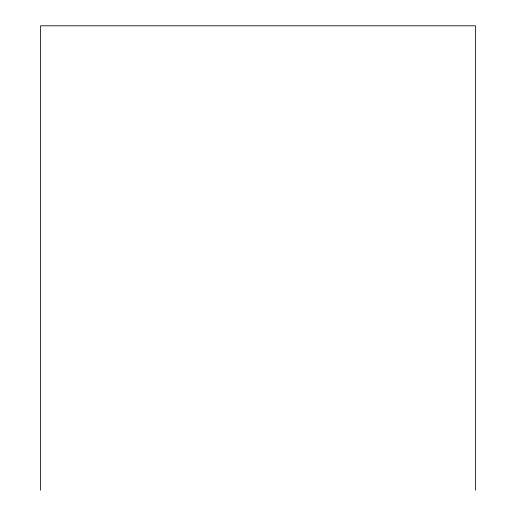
<?xml version="1.0" encoding="UTF-8"?>
<svg xmlns="http://www.w3.org/2000/svg" width="516" height="516" viewBox="0 0 516 516"><rect width="100%" height="100%" fill="white"/><g stroke="black" fill="none" stroke-linecap="round" stroke-linejoin="round"><path stroke-width="0.77" d="M475.488 490.2L475.488 25.8L40.512 25.8L40.512 490.2"/></g></svg>
